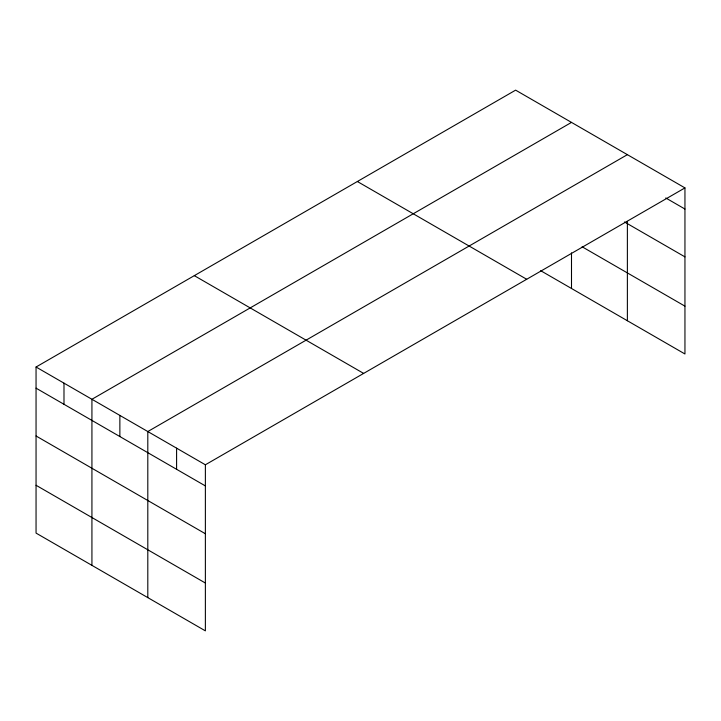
<?xml version="1.0" encoding="UTF-8"?>
<svg xmlns="http://www.w3.org/2000/svg" width="721" height="721" viewBox="0 0 721 721"><rect width="100%" height="100%" fill="white"/><g stroke="black" fill="none" stroke-linecap="round" stroke-linejoin="round"><path stroke-width="1.08" d="M627.378 221.41L627.378 320.746M540.669 270.681L684.95 353.984L684.95 187.902L515.623 90.143L36.05 367.016L36.05 533.098L205.377 630.857L205.377 464.784L36.05 367.016M571.501 122.399L91.927 399.281L91.927 565.363M627.378 154.664L147.805 431.546L147.805 597.619M205.377 464.784L684.95 187.902M665.762 197.96L684.95 209.045M624.485 221.969L684.95 256.874M582.099 246.771L684.95 306.155M357.364 181.512L526.69 279.27M194.309 275.647L363.636 373.406M36.05 388.159L205.377 485.918M36.05 435.989L205.377 533.747M36.05 485.269L205.377 583.028M571.501 252.891L571.501 288.481M176.591 448.165L176.591 469.299M119.866 415.413L119.866 436.556M63.989 383.148L63.989 404.292"/></g></svg>
